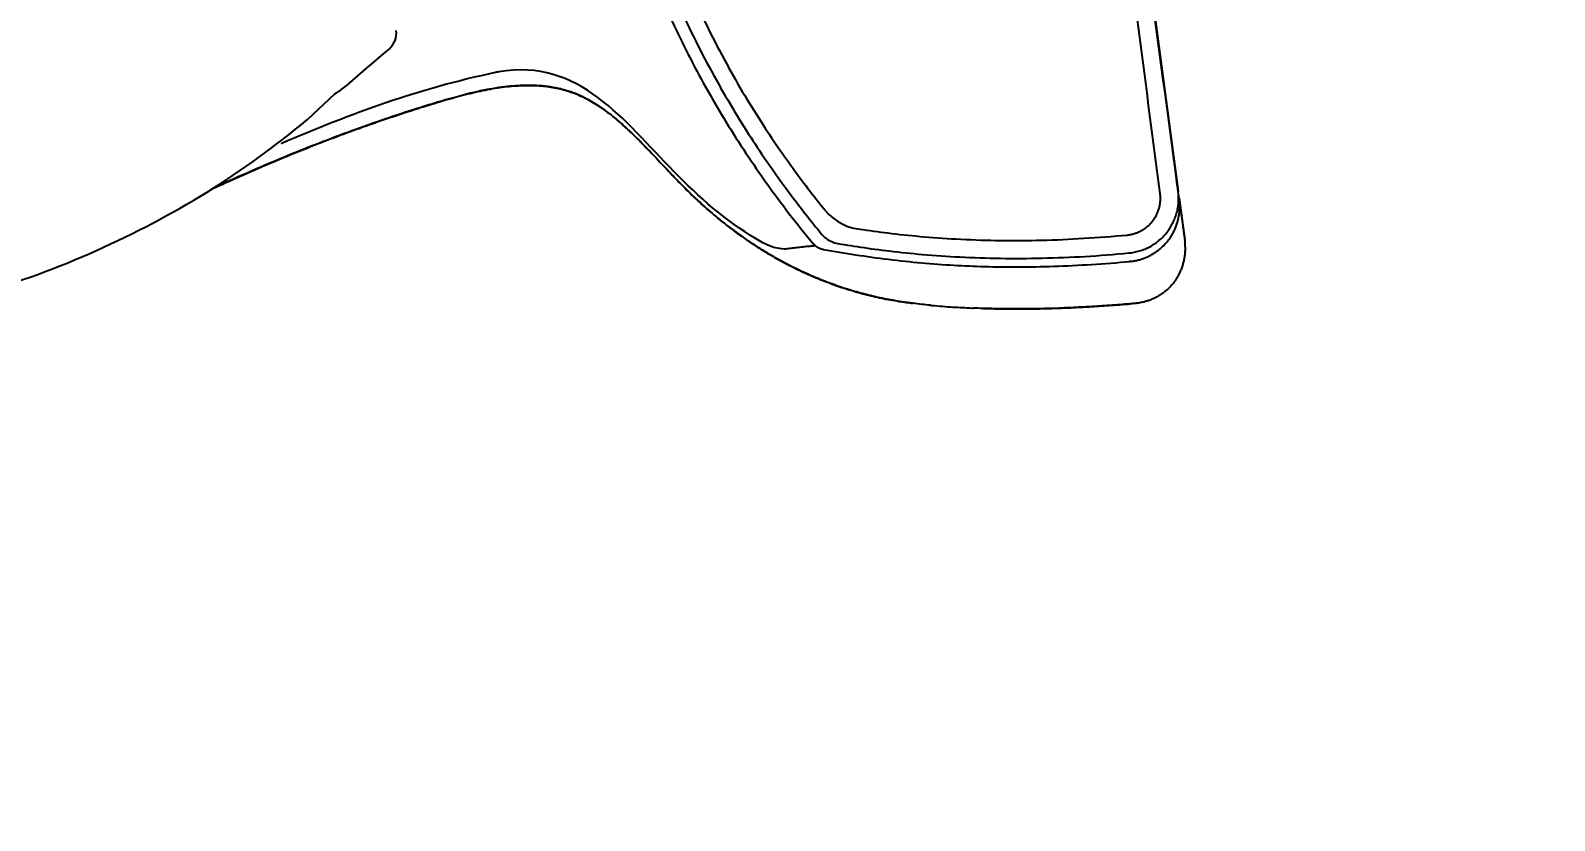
# Model space of a CAD drawing. Header units: inches. Extents: x 49 to 4147, y 45 to 8713.
# Drawn here: x 1701.47 to 1722.27, y 364.14 to 374.93 of the extents above; entities that cross this region are included whole.
import ezdxf

# ---------------------------------------------------------------- set-up
doc = ezdxf.new("R2010")
doc.units = ezdxf.units.IN
doc.header["$LTSCALE"] = 10
doc.header["$MEASUREMENT"] = 0
doc.layers.add('app-u5', color=7, linetype='Continuous')
doc.layers.add('dim-u5', color=7, linetype='Continuous')
doc.layers.get('0').off()
doc.styles.get("Standard").update_dxf_attribs({"font": 'arial.ttf'})
doc.dimstyles.get("Standard").update_dxf_attribs({"dimtxt": 12, "dimasz": 12, "dimexe": 0.18, "dimexo": 0.0625, "dimgap": 0.09, "dimtad": 0, "dimtih": 1, "dimtoh": 1, "dimdec": 3, "dimzin": 0, "dimdsep": 46, "dimlunit": 4, "dimtxsty": 'Standard', "dimcen": 0.09, "dimadec": 0, "dimazin": 0, "dimtfac": 1, "dimtdec": 3, "dimtofl": 0, "dimtmove": 0, "dimatfit": 3, "dimfxl": 1, "dimtolj": 1, "dimtzin": 0, "dimarcsym": 0})

# ---------------------------------------------------------------- blocks, each defined once
blk = doc.blocks.new('*D195')
at = {"layer": 'Defpoints', "color": 0, "transparency": 16777216}
for p in [(1716.979, 482.252), (1838.569, 138.385), (1758.682, 128.955)]:
    blk.add_point(p, dxfattribs=at)
at = {"layer": 'dim-u5', "color": 0, "lineweight": -2, "transparency": 16777216}
for p, q in [((1717.041, 482.259), (1797.045, 491.703)), ((1798.273, 479.765), (1816.027, 329.356)), ((1837.162, 150.302), (1819.408, 300.71)), ((1758.744, 128.962), (1838.748, 138.406))]:
    blk.add_line(p, q, dxfattribs=at)
at = {"layer": 'dim-u5', "color": 0, "transparency": 16777216}
for points in [[(1800.259, 479.999), (1796.287, 479.53), (1796.866, 491.682)], [(1839.148, 150.536), (1835.176, 150.067), (1838.569, 138.385)]]:
    blk.add_solid(points, dxfattribs=at)
at = {"layer": 'dim-u5', "color": 0, "transparency": 16777216, "insert": (1817.717, 315.033), "char_height": 12, "attachment_point": 5}
blk.add_mtext('\\A1;29\'-7{\\H1.000000x;\\S3/4;}"', dxfattribs=at)
blk = doc.blocks.new('A$C528554C7')
at = {"ltscale": 4}
for p, q in [((1.659, 18.261), (1.659, 18.273)), ((0.88, 17.506), (0.88, 18.081)), ((0.88, 1.442), (0.88, 17.409)), ((12.527, 14.864), (12.113, 14.568)), ((12.01, 14.517), (11.972, 14.495)), ((11.529, 14.208), (11.412, 14.133)), ((11.647, 14.286), (11.529, 14.208)), ((11.412, 14.133), (11.298, 14.059))]:
    blk.add_line(p, q, dxfattribs=at)
for centre, radius, start, end in [((5.334, 16.979), 0.585, 43.6597, 60.5714), ((5.067, 16.635), 0.739, 32.3199, 78.5465)]:
    blk.add_arc(centre, radius, start, end, dxfattribs=at)
for points, knots in [([(1.079, 18.611), (1.084, 18.616), (1.088, 18.621), (1.093, 18.626), (1.105, 18.639), (1.118, 18.651), (1.131, 18.663), (1.144, 18.674), (1.158, 18.686), (1.172, 18.696), (1.186, 18.707), (1.2, 18.717), (1.215, 18.727), (1.229, 18.737), (1.244, 18.746), (1.26, 18.755), (1.275, 18.763), (1.291, 18.772), (1.307, 18.779), (1.322, 18.787), (1.339, 18.794), (1.355, 18.8), (1.371, 18.807), (1.388, 18.812), (1.405, 18.818), (1.422, 18.823), (1.439, 18.828), (1.456, 18.832), (1.473, 18.836), (1.49, 18.84), (1.508, 18.842), (1.525, 18.845), (1.543, 18.847), (1.56, 18.849), (1.578, 18.85), (1.595, 18.851), (1.613, 18.852), (1.631, 18.852), (1.649, 18.852), (1.666, 18.851)], [0, 0, 0, 0, 1, 1, 1, 2, 2, 2, 3, 3, 3, 4, 4, 4, 5, 5, 5, 6, 6, 6, 7, 7, 7, 8, 8, 8, 9, 9, 9, 10, 10, 10, 11, 11, 11, 12, 12, 12, 13, 13, 13, 13]), ([(1.666, 18.851), (1.67, 18.851), (1.674, 18.851), (1.677, 18.85), (1.681, 18.85), (1.685, 18.85), (1.688, 18.85), (1.692, 18.85), (1.696, 18.849), (1.699, 18.849)], [0, 0, 0, 0, 1, 1, 1, 2, 2, 2, 3, 3, 3, 3]), ([(2.5, 18.796), (2.42, 18.802), (2.34, 18.809), (2.26, 18.815), (2.17, 18.821), (2.08, 18.827), (1.99, 18.833), (1.893, 18.839), (1.796, 18.844), (1.699, 18.849)], [0, 0, 0, 0, 1, 1, 1, 2, 2, 2, 3, 3, 3, 3]), ([(1.705, 18.849), (1.797, 18.844), (1.89, 18.839), (1.981, 18.834), (2.071, 18.828), (2.159, 18.822), (2.248, 18.816), (2.306, 18.811), (2.363, 18.807), (2.421, 18.802), (2.447, 18.8), (2.473, 18.798), (2.5, 18.796)], [0, 0, 0, 0, 1, 1, 1, 2, 2, 2, 3, 3, 3, 4, 4, 4, 4]), ([(3.741, 18.642), (3.656, 18.656), (3.571, 18.669), (3.485, 18.682), (3.381, 18.697), (3.277, 18.711), (3.172, 18.725), (3.063, 18.738), (2.953, 18.752), (2.843, 18.763), (2.728, 18.775), (2.614, 18.786), (2.5, 18.796)], [0, 0, 0, 0, 1, 1, 1, 2, 2, 2, 3, 3, 3, 4, 4, 4, 4]), ([(2.5, 18.796), (2.678, 18.781), (2.856, 18.763), (3.033, 18.742), (3.188, 18.724), (3.342, 18.703), (3.495, 18.68), (3.577, 18.668), (3.659, 18.655), (3.741, 18.642)], [0, 0, 0, 0, 1, 1, 1, 2, 2, 2, 3, 3, 3, 3]), ([(1.079, 18.611), (1.078, 18.61), (1.077, 18.609), (1.076, 18.608), (1.064, 18.594), (1.051, 18.58), (1.04, 18.566), (1.029, 18.551), (1.018, 18.536), (1.008, 18.521), (0.997, 18.506), (0.987, 18.49), (0.978, 18.474), (0.969, 18.458), (0.961, 18.442), (0.953, 18.425), (0.945, 18.408), (0.937, 18.391), (0.931, 18.374), (0.924, 18.357), (0.918, 18.339), (0.913, 18.322), (0.907, 18.304), (0.903, 18.286), (0.899, 18.268), (0.895, 18.25), (0.891, 18.232), (0.888, 18.213), (0.886, 18.196), (0.884, 18.177), (0.882, 18.159), (0.881, 18.14), (0.88, 18.122), (0.88, 18.103)], [0, 0, 0, 0, 1, 1, 1, 2, 2, 2, 3, 3, 3, 4, 4, 4, 5, 5, 5, 6, 6, 6, 7, 7, 7, 8, 8, 8, 9, 9, 9, 10, 10, 10, 11, 11, 11, 11]), ([(4.443, 18.504), (4.435, 18.506), (4.428, 18.508), (4.421, 18.509), (4.371, 18.521), (4.322, 18.531), (4.273, 18.542), (4.227, 18.552), (4.182, 18.561), (4.136, 18.57), (4.094, 18.578), (4.051, 18.586), (4.009, 18.594), (3.966, 18.602), (3.924, 18.61), (3.882, 18.618), (3.876, 18.619), (3.869, 18.62), (3.863, 18.621)], [0, 0, 0, 0, 1, 1, 1, 2, 2, 2, 3, 3, 3, 4, 4, 4, 5, 5, 5, 6, 6, 6, 6]), ([(4.443, 18.504), (4.48, 18.496), (4.517, 18.487), (4.553, 18.478), (4.593, 18.468), (4.633, 18.458), (4.673, 18.447)], [0, 0, 0, 0, 1, 1, 1, 2, 2, 2, 2]), ([(4.673, 18.447), (4.721, 18.434), (4.77, 18.421), (4.818, 18.406), (4.896, 18.384), (4.973, 18.359), (5.05, 18.333), (5.12, 18.309), (5.19, 18.283), (5.259, 18.256), (5.329, 18.228), (5.397, 18.199), (5.465, 18.169), (5.534, 18.138), (5.602, 18.105), (5.67, 18.071), (5.738, 18.036), (5.806, 18), (5.873, 17.962), (5.939, 17.925), (6.005, 17.885), (6.071, 17.844), (6.135, 17.804), (6.199, 17.761), (6.262, 17.719), (6.326, 17.674), (6.389, 17.628), (6.45, 17.581), (6.515, 17.533), (6.577, 17.482), (6.639, 17.43), (6.703, 17.378), (6.765, 17.324), (6.825, 17.268), (6.887, 17.213), (6.947, 17.155), (7.005, 17.096), (7.065, 17.037), (7.124, 16.975), (7.182, 16.913), (7.241, 16.848), (7.299, 16.783), (7.355, 16.716), (7.414, 16.646), (7.471, 16.574), (7.527, 16.502)], [0, 0, 0, 0, 1, 1, 1, 2, 2, 2, 3, 3, 3, 4, 4, 4, 5, 5, 5, 6, 6, 6, 7, 7, 7, 8, 8, 8, 9, 9, 9, 10, 10, 10, 11, 11, 11, 12, 12, 12, 13, 13, 13, 14, 14, 14, 15, 15, 15, 15]), ([(7.527, 16.502), (7.472, 16.574), (7.415, 16.644), (7.356, 16.714), (7.299, 16.782), (7.241, 16.848), (7.181, 16.913), (7.124, 16.976), (7.065, 17.037), (7.005, 17.096), (6.947, 17.154), (6.888, 17.211), (6.828, 17.266), (6.769, 17.32), (6.709, 17.372), (6.648, 17.424), (6.589, 17.473), (6.528, 17.522), (6.466, 17.57), (6.405, 17.616), (6.344, 17.661), (6.281, 17.705), (6.219, 17.748), (6.156, 17.791), (6.091, 17.831), (6.028, 17.871), (5.964, 17.91), (5.898, 17.948), (5.834, 17.984), (5.77, 18.019), (5.704, 18.053), (5.64, 18.087), (5.575, 18.118), (5.509, 18.148), (5.442, 18.179), (5.375, 18.209), (5.306, 18.237), (5.234, 18.266), (5.161, 18.294), (5.088, 18.32), (5.01, 18.347), (4.931, 18.373), (4.852, 18.396), (4.793, 18.414), (4.733, 18.431), (4.673, 18.447)], [0, 0, 0, 0, 1, 1, 1, 2, 2, 2, 3, 3, 3, 4, 4, 4, 5, 5, 5, 6, 6, 6, 7, 7, 7, 8, 8, 8, 9, 9, 9, 10, 10, 10, 11, 11, 11, 12, 12, 12, 13, 13, 13, 14, 14, 14, 15, 15, 15, 15]), ([(1.659, 18.273), (1.642, 18.274), (1.624, 18.274), (1.607, 18.274), (1.589, 18.273), (1.572, 18.272), (1.554, 18.27), (1.537, 18.268), (1.52, 18.266), (1.503, 18.263), (1.486, 18.26), (1.469, 18.257), (1.451, 18.253), (1.434, 18.249), (1.418, 18.244), (1.401, 18.239), (1.384, 18.233), (1.368, 18.227), (1.352, 18.221), (1.336, 18.214), (1.32, 18.207), (1.304, 18.199), (1.288, 18.192), (1.273, 18.184), (1.257, 18.175), (1.242, 18.166), (1.227, 18.157), (1.213, 18.147), (1.198, 18.138), (1.184, 18.127), (1.17, 18.117), (1.156, 18.106), (1.143, 18.095), (1.13, 18.083), (1.117, 18.071), (1.105, 18.059), (1.092, 18.047), (1.08, 18.034), (1.068, 18.021), (1.057, 18.008), (1.046, 17.994), (1.035, 17.98), (1.025, 17.967), (1.014, 17.952), (1.004, 17.938), (0.995, 17.923), (0.986, 17.908), (0.977, 17.893), (0.969, 17.877), (0.96, 17.862), (0.953, 17.846), (0.946, 17.83), (0.939, 17.814), (0.932, 17.797), (0.926, 17.781), (0.92, 17.765), (0.914, 17.748), (0.91, 17.731), (0.905, 17.714), (0.9, 17.698), (0.897, 17.68), (0.893, 17.663), (0.89, 17.645), (0.888, 17.628), (0.885, 17.611), (0.883, 17.593), (0.882, 17.576), (0.881, 17.558), (0.88, 17.541), (0.88, 17.523)], [0, 0, 0, 0, 1, 1, 1, 2, 2, 2, 3, 3, 3, 4, 4, 4, 5, 5, 5, 6, 6, 6, 7, 7, 7, 8, 8, 8, 9, 9, 9, 10, 10, 10, 11, 11, 11, 12, 12, 12, 13, 13, 13, 14, 14, 14, 15, 15, 15, 16, 16, 16, 17, 17, 17, 18, 18, 18, 19, 19, 19, 20, 20, 20, 21, 21, 21, 22, 22, 22, 23, 23, 23, 23]), ([(1.659, 18.157), (1.634, 18.159), (1.609, 18.158), (1.584, 18.157), (1.559, 18.155), (1.534, 18.153), (1.509, 18.148), (1.484, 18.145), (1.459, 18.139), (1.435, 18.133), (1.411, 18.126), (1.387, 18.119), (1.363, 18.11), (1.34, 18.101), (1.317, 18.091), (1.294, 18.08), (1.272, 18.068), (1.25, 18.056), (1.229, 18.042), (1.207, 18.029), (1.187, 18.015), (1.167, 17.999), (1.148, 17.983), (1.128, 17.967), (1.11, 17.95), (1.092, 17.932), (1.075, 17.914), (1.059, 17.895), (1.042, 17.875), (1.027, 17.855), (1.013, 17.834), (0.998, 17.814), (0.985, 17.793), (0.973, 17.77), (0.961, 17.749), (0.95, 17.726), (0.94, 17.703), (0.93, 17.68), (0.921, 17.656), (0.914, 17.632), (0.907, 17.608), (0.9, 17.584), (0.895, 17.559), (0.89, 17.534), (0.887, 17.509), (0.884, 17.485), (0.882, 17.46), (0.88, 17.434), (0.88, 17.409)], [0, 0, 0, 0, 1, 1, 1, 2, 2, 2, 3, 3, 3, 4, 4, 4, 5, 5, 5, 6, 6, 6, 7, 7, 7, 8, 8, 8, 9, 9, 9, 10, 10, 10, 11, 11, 11, 12, 12, 12, 13, 13, 13, 14, 14, 14, 15, 15, 15, 16, 16, 16, 16]), ([(0.88, 18.081), (0.88, 18.083), (0.88, 18.086), (0.88, 18.088), (0.88, 18.091), (0.88, 18.093), (0.88, 18.096), (0.88, 18.098), (0.88, 18.101), (0.88, 18.103)], [0, 0, 0, 0, 1, 1, 1, 2, 2, 2, 3, 3, 3, 3]), ([(0.88, 17.523), (0.88, 17.527), (0.88, 17.531), (0.88, 17.535), (0.88, 17.539), (0.88, 17.543), (0.88, 17.547), (0.88, 17.552), (0.88, 17.556), (0.88, 17.56), (0.88, 17.564), (0.88, 17.569), (0.88, 17.573), (0.88, 17.578), (0.88, 17.582), (0.88, 17.587), (0.88, 17.592), (0.88, 17.597), (0.88, 17.602), (0.88, 17.607), (0.88, 17.612), (0.88, 17.618), (0.88, 17.623), (0.88, 17.629), (0.88, 17.635), (0.88, 17.64), (0.88, 17.646), (0.88, 17.652), (0.88, 17.658), (0.88, 17.665), (0.88, 17.671), (0.88, 17.678), (0.88, 17.685), (0.88, 17.691), (0.88, 17.699), (0.88, 17.705), (0.88, 17.713), (0.88, 17.721), (0.88, 17.728), (0.88, 17.736), (0.88, 17.744), (0.88, 17.752), (0.88, 17.76), (0.88, 17.769), (0.88, 17.778), (0.88, 17.786), (0.88, 17.796), (0.88, 17.805), (0.88, 17.814), (0.88, 17.824), (0.88, 17.834), (0.88, 17.844), (0.88, 17.854), (0.88, 17.865), (0.88, 17.875), (0.88, 17.886), (0.88, 17.897), (0.88, 17.908), (0.88, 17.92), (0.88, 17.931), (0.88, 17.943), (0.88, 17.954), (0.88, 17.967), (0.88, 17.979), (0.88, 17.991), (0.88, 18.004), (0.88, 18.016), (0.88, 18.028), (0.88, 18.039), (0.88, 18.052), (0.88, 18.062), (0.88, 18.073), (0.88, 18.08), (0.88, 18.084), (0.88, 18.087), (0.88, 18.098), (0.88, 18.1), (0.88, 18.103), (0.88, 18.103)], [0, 0, 0, 0, 1, 1, 1, 2, 2, 2, 3, 3, 3, 4, 4, 4, 5, 5, 5, 6, 6, 6, 7, 7, 7, 8, 8, 8, 9, 9, 9, 10, 10, 10, 11, 11, 11, 12, 12, 12, 13, 13, 13, 14, 14, 14, 15, 15, 15, 16, 16, 16, 17, 17, 17, 18, 18, 18, 19, 19, 19, 20, 20, 20, 21, 21, 21, 22, 22, 22, 23, 23, 23, 24, 24, 24, 25, 25, 25, 26, 26, 26, 26]), ([(5.785, 17.555), (5.644, 17.601), (5.501, 17.645), (5.358, 17.686), (5.214, 17.729), (5.069, 17.769), (4.924, 17.806), (4.776, 17.845), (4.628, 17.881), (4.48, 17.915), (4.337, 17.947), (4.194, 17.977), (4.05, 18.005), (3.912, 18.032), (3.773, 18.056), (3.633, 18.079), (3.485, 18.103), (3.337, 18.125), (3.188, 18.144), (3.025, 18.166), (2.863, 18.184), (2.7, 18.2), (2.528, 18.218), (2.356, 18.232), (2.184, 18.244), (2.009, 18.257), (1.834, 18.266), (1.659, 18.273)], [0, 0, 0, 0, 1, 1, 1, 2, 2, 2, 3, 3, 3, 4, 4, 4, 5, 5, 5, 6, 6, 6, 7, 7, 7, 8, 8, 8, 9, 9, 9, 9]), ([(5.622, 17.489), (5.508, 17.525), (5.394, 17.559), (5.28, 17.592), (5.151, 17.629), (5.023, 17.664), (4.893, 17.697), (4.747, 17.735), (4.6, 17.77), (4.452, 17.803), (4.286, 17.84), (4.12, 17.874), (3.952, 17.905), (3.771, 17.939), (3.589, 17.969), (3.407, 17.996), (3.219, 18.024), (3.031, 18.048), (2.842, 18.069), (2.649, 18.09), (2.454, 18.109), (2.26, 18.123), (2.06, 18.138), (1.86, 18.149), (1.659, 18.157)], [0, 0, 0, 0, 1, 1, 1, 2, 2, 2, 3, 3, 3, 4, 4, 4, 5, 5, 5, 6, 6, 6, 7, 7, 7, 8, 8, 8, 8]), ([(0.88, 18.069), (0.88, 18.069), (0.88, 18.069), (0.88, 18.069), (0.88, 18.073), (0.88, 18.077), (0.88, 18.081)], [0, 0, 0, 0, 1, 1, 1, 2, 2, 2, 2]), ([(0.88, 17.969), (0.88, 17.98), (0.88, 17.991), (0.88, 18.003), (0.88, 18.014), (0.88, 18.025), (0.88, 18.035)], [0, 0, 0, 0, 1, 1, 1, 2, 2, 2, 2]), ([(1.648, 17.911), (1.632, 17.911), (1.615, 17.911), (1.598, 17.91), (1.582, 17.909), (1.565, 17.907), (1.548, 17.904), (1.532, 17.901), (1.515, 17.898), (1.499, 17.894), (1.483, 17.889), (1.467, 17.884), (1.451, 17.878), (1.436, 17.872), (1.42, 17.865), (1.405, 17.858), (1.39, 17.85), (1.376, 17.842), (1.361, 17.833), (1.347, 17.824), (1.334, 17.814), (1.32, 17.804), (1.307, 17.793), (1.294, 17.783), (1.282, 17.77), (1.27, 17.759), (1.259, 17.747), (1.248, 17.734), (1.237, 17.721), (1.227, 17.708), (1.217, 17.694), (1.207, 17.68), (1.199, 17.666), (1.19, 17.651), (1.182, 17.637), (1.175, 17.621), (1.169, 17.606), (1.162, 17.591), (1.156, 17.575), (1.151, 17.559), (1.146, 17.543), (1.142, 17.527), (1.138, 17.51), (1.135, 17.493), (1.132, 17.477), (1.131, 17.46), (1.129, 17.444), (1.128, 17.427), (1.128, 17.41)], [0, 0, 0, 0, 1, 1, 1, 2, 2, 2, 3, 3, 3, 4, 4, 4, 5, 5, 5, 6, 6, 6, 7, 7, 7, 8, 8, 8, 9, 9, 9, 10, 10, 10, 11, 11, 11, 12, 12, 12, 13, 13, 13, 14, 14, 14, 15, 15, 15, 16, 16, 16, 16]), ([(5.214, 17.359), (5.088, 17.395), (4.961, 17.429), (4.834, 17.463), (4.689, 17.5), (4.545, 17.534), (4.399, 17.566), (4.236, 17.603), (4.072, 17.636), (3.907, 17.666), (3.729, 17.7), (3.55, 17.729), (3.371, 17.755), (3.186, 17.782), (3.001, 17.806), (2.815, 17.826), (2.624, 17.847), (2.433, 17.864), (2.241, 17.877), (2.044, 17.892), (1.846, 17.903), (1.648, 17.911)], [0, 0, 0, 0, 1, 1, 1, 2, 2, 2, 3, 3, 3, 4, 4, 4, 5, 5, 5, 6, 6, 6, 7, 7, 7, 7]), ([(0.88, 17.506), (0.88, 17.495), (0.88, 17.485), (0.88, 17.474), (0.88, 17.463), (0.88, 17.452), (0.88, 17.442), (0.88, 17.431), (0.88, 17.42), (0.88, 17.409)], [0, 0, 0, 0, 1, 1, 1, 2, 2, 2, 3, 3, 3, 3]), ([(5.919, 17.449), (5.917, 17.454), (5.914, 17.459), (5.91, 17.463), (5.907, 17.468), (5.904, 17.471), (5.901, 17.475), (5.898, 17.479), (5.894, 17.483), (5.891, 17.487), (5.888, 17.49), (5.885, 17.493), (5.882, 17.496), (5.878, 17.5), (5.875, 17.502), (5.872, 17.506), (5.869, 17.509), (5.865, 17.511), (5.862, 17.514), (5.858, 17.516), (5.855, 17.519), (5.851, 17.522), (5.848, 17.524), (5.844, 17.527), (5.84, 17.529), (5.836, 17.532), (5.832, 17.534), (5.828, 17.536), (5.824, 17.538), (5.82, 17.54), (5.815, 17.543), (5.81, 17.545), (5.806, 17.547), (5.801, 17.549), (5.796, 17.551), (5.79, 17.553), (5.785, 17.555)], [0, 0, 0, 0, 1, 1, 1, 2, 2, 2, 3, 3, 3, 4, 4, 4, 5, 5, 5, 6, 6, 6, 7, 7, 7, 8, 8, 8, 9, 9, 9, 10, 10, 10, 11, 11, 11, 12, 12, 12, 12]), ([(5.881, 17.494), (5.902, 17.493), (5.923, 17.492), (5.943, 17.491), (5.965, 17.49), (5.987, 17.489), (6.009, 17.488), (6.033, 17.487), (6.058, 17.487), (6.082, 17.486), (6.11, 17.486), (6.137, 17.485), (6.164, 17.485), (6.19, 17.484), (6.217, 17.484), (6.243, 17.484), (6.266, 17.483), (6.29, 17.483), (6.313, 17.482)], [0, 0, 0, 0, 1, 1, 1, 2, 2, 2, 3, 3, 3, 4, 4, 4, 5, 5, 5, 6, 6, 6, 6]), ([(6.297, 17.482), (6.442, 17.466), (6.567, 17.382), (6.673, 17.29), (7.052, 16.997), (7.379, 16.617), (7.663, 16.235), (8.251, 15.456), (8.739, 14.522), (9.855, 14.566)], [0, 0, 0, 0, 1, 1, 1, 2, 2, 2, 3, 3, 3, 3]), ([(0.88, 17.409), (0.88, 17.393), (0.88, 17.378), (0.88, 17.362), (0.88, 17.307), (0.88, 17.253), (0.88, 17.199)], [0, 0, 0, 0, 1, 1, 1, 2, 2, 2, 2]), ([(0.88, 17.409), (0.88, 16.484), (0.88, 15.56), (0.88, 14.634), (0.88, 13.786), (0.88, 12.938), (0.88, 12.09), (0.88, 11.201), (0.88, 10.313), (0.88, 9.426)], [0, 0, 0, 0, 1, 1, 1, 2, 2, 2, 3, 3, 3, 3]), ([(1.128, 17.41), (1.125, 16.485), (1.122, 15.56), (1.118, 14.635), (1.114, 13.787), (1.11, 12.939), (1.107, 12.091), (1.103, 11.202), (1.101, 10.314), (1.101, 9.426)], [0, 0, 0, 0, 1, 1, 1, 2, 2, 2, 3, 3, 3, 3]), ([(7.945, 9.426), (7.945, 9.629), (7.942, 9.832), (7.935, 10.035), (7.928, 10.233), (7.918, 10.432), (7.905, 10.63), (7.891, 10.824), (7.875, 11.018), (7.855, 11.211), (7.835, 11.401), (7.812, 11.59), (7.786, 11.778), (7.76, 11.964), (7.73, 12.149), (7.697, 12.333), (7.665, 12.515), (7.629, 12.696), (7.59, 12.877), (7.552, 13.055), (7.51, 13.232), (7.465, 13.408), (7.42, 13.583), (7.372, 13.756), (7.321, 13.929), (7.27, 14.101), (7.215, 14.272), (7.157, 14.442), (7.1, 14.61), (7.04, 14.777), (6.976, 14.943), (6.915, 15.103), (6.851, 15.261), (6.784, 15.418), (6.721, 15.566), (6.656, 15.713), (6.588, 15.859), (6.527, 15.989), (6.464, 16.119), (6.399, 16.247), (6.341, 16.361), (6.282, 16.474), (6.221, 16.587), (6.167, 16.687), (6.111, 16.788), (6.054, 16.887), (6.003, 16.976), (5.952, 17.065), (5.899, 17.152), (5.852, 17.23), (5.805, 17.307), (5.757, 17.384)], [0, 0, 0, 0, 1, 1, 1, 2, 2, 2, 3, 3, 3, 4, 4, 4, 5, 5, 5, 6, 6, 6, 7, 7, 7, 8, 8, 8, 9, 9, 9, 10, 10, 10, 11, 11, 11, 12, 12, 12, 13, 13, 13, 14, 14, 14, 15, 15, 15, 16, 16, 16, 17, 17, 17, 17]), ([(8.12, 9.426), (8.12, 9.628), (8.116, 9.83), (8.11, 10.032), (8.103, 10.227), (8.094, 10.422), (8.081, 10.617), (8.068, 10.805), (8.052, 10.994), (8.033, 11.182), (8.015, 11.365), (7.993, 11.547), (7.968, 11.729), (7.944, 11.907), (7.917, 12.085), (7.887, 12.261), (7.857, 12.435), (7.825, 12.608), (7.789, 12.779), (7.754, 12.949), (7.716, 13.117), (7.675, 13.284), (7.635, 13.449), (7.592, 13.613), (7.546, 13.776), (7.5, 13.938), (7.452, 14.099), (7.4, 14.259), (7.349, 14.418), (7.296, 14.577), (7.239, 14.734), (7.183, 14.89), (7.124, 15.046), (7.062, 15.2), (7, 15.353), (6.936, 15.507), (6.869, 15.658), (6.801, 15.811), (6.731, 15.962), (6.658, 16.112), (6.585, 16.264), (6.509, 16.413), (6.431, 16.561), (6.351, 16.711), (6.269, 16.86), (6.185, 17.006), (6.099, 17.156), (6.011, 17.303), (5.919, 17.449)], [0, 0, 0, 0, 1, 1, 1, 2, 2, 2, 3, 3, 3, 4, 4, 4, 5, 5, 5, 6, 6, 6, 7, 7, 7, 8, 8, 8, 9, 9, 9, 10, 10, 10, 11, 11, 11, 12, 12, 12, 13, 13, 13, 14, 14, 14, 15, 15, 15, 16, 16, 16, 16]), ([(7.725, 9.426), (7.725, 9.627), (7.722, 9.827), (7.715, 10.028), (7.708, 10.223), (7.698, 10.42), (7.685, 10.616), (7.672, 10.807), (7.655, 10.998), (7.635, 11.189), (7.615, 11.375), (7.592, 11.562), (7.566, 11.748), (7.54, 11.93), (7.511, 12.113), (7.478, 12.295), (7.446, 12.474), (7.41, 12.652), (7.371, 12.83), (7.333, 13.005), (7.291, 13.18), (7.246, 13.353), (7.202, 13.525), (7.154, 13.695), (7.103, 13.865), (7.052, 14.034), (6.998, 14.202), (6.941, 14.369), (6.884, 14.534), (6.824, 14.698), (6.761, 14.862), (6.701, 15.018), (6.637, 15.174), (6.571, 15.329), (6.508, 15.474), (6.443, 15.617), (6.376, 15.76), (6.315, 15.888), (6.252, 16.016), (6.188, 16.142), (6.13, 16.254), (6.072, 16.365), (6.012, 16.475), (5.958, 16.574), (5.902, 16.672), (5.846, 16.77), (5.795, 16.857), (5.744, 16.943), (5.691, 17.03)], [0, 0, 0, 0, 1, 1, 1, 2, 2, 2, 3, 3, 3, 4, 4, 4, 5, 5, 5, 6, 6, 6, 7, 7, 7, 8, 8, 8, 9, 9, 9, 10, 10, 10, 11, 11, 11, 12, 12, 12, 13, 13, 13, 14, 14, 14, 15, 15, 15, 16, 16, 16, 16]), ([(19.03, 16.768), (17.878, 16.744), (16.727, 16.586), (15.622, 16.256), (15.076, 16.092), (14.539, 15.897), (14.019, 15.665), (13.503, 15.435), (13.006, 15.163), (12.527, 14.864)], [0, 0, 0, 0, 1, 1, 1, 2, 2, 2, 3, 3, 3, 3]), ([(7.527, 16.502), (7.532, 16.496), (7.536, 16.49), (7.541, 16.484), (7.556, 16.463), (7.572, 16.442), (7.587, 16.422), (7.595, 16.412), (7.603, 16.401), (7.611, 16.391), (7.629, 16.367), (7.647, 16.342), (7.665, 16.318), (7.674, 16.306), (7.682, 16.294), (7.69, 16.283), (7.701, 16.268), (7.711, 16.254), (7.722, 16.239)], [0, 0, 0, 0, 1, 1, 1, 2, 2, 2, 3, 3, 3, 4, 4, 4, 5, 5, 5, 6, 6, 6, 6]), ([(8.107, 15.713), (8.047, 15.791), (7.989, 15.87), (7.931, 15.949), (7.867, 16.038), (7.803, 16.127), (7.739, 16.216), (7.669, 16.312), (7.599, 16.408), (7.527, 16.502)], [0, 0, 0, 0, 1, 1, 1, 2, 2, 2, 3, 3, 3, 3]), ([(7.989, 15.871), (7.991, 15.868), (7.993, 15.865), (7.995, 15.862), (8, 15.856), (8.004, 15.849), (8.009, 15.843), (8.023, 15.825), (8.036, 15.807), (8.05, 15.788), (8.051, 15.786), (8.053, 15.784), (8.054, 15.782), (8.072, 15.759), (8.089, 15.736), (8.107, 15.713)], [0, 0, 0, 0, 1, 1, 1, 2, 2, 2, 3, 3, 3, 4, 4, 4, 5, 5, 5, 5]), ([(10.213, 14.798), (10.166, 14.794), (10.12, 14.79), (10.073, 14.787), (10.027, 14.784), (9.982, 14.782), (9.936, 14.781), (9.892, 14.78), (9.848, 14.779), (9.804, 14.78), (9.762, 14.78), (9.72, 14.782), (9.678, 14.784), (9.638, 14.786), (9.598, 14.79), (9.557, 14.794), (9.519, 14.797), (9.481, 14.802), (9.443, 14.808), (9.406, 14.813), (9.369, 14.819), (9.333, 14.827), (9.298, 14.834), (9.263, 14.842), (9.229, 14.851), (9.195, 14.86), (9.162, 14.87), (9.129, 14.881), (9.098, 14.891), (9.066, 14.902), (9.035, 14.915), (9.005, 14.927), (8.975, 14.941), (8.945, 14.954), (8.916, 14.968), (8.887, 14.983), (8.859, 14.999), (8.83, 15.015), (8.802, 15.032), (8.775, 15.05), (8.746, 15.068), (8.718, 15.088), (8.691, 15.107), (8.663, 15.128), (8.635, 15.15), (8.608, 15.173), (8.579, 15.196), (8.551, 15.221), (8.524, 15.246), (8.495, 15.272), (8.467, 15.299), (8.44, 15.326), (8.411, 15.354), (8.384, 15.384), (8.356, 15.414), (8.328, 15.445), (8.3, 15.476), (8.272, 15.508), (8.244, 15.542), (8.216, 15.575), (8.188, 15.61), (8.161, 15.644), (8.134, 15.678), (8.107, 15.713)], [0, 0, 0, 0, 1, 1, 1, 2, 2, 2, 3, 3, 3, 4, 4, 4, 5, 5, 5, 6, 6, 6, 7, 7, 7, 8, 8, 8, 9, 9, 9, 10, 10, 10, 11, 11, 11, 12, 12, 12, 13, 13, 13, 14, 14, 14, 15, 15, 15, 16, 16, 16, 17, 17, 17, 18, 18, 18, 19, 19, 19, 20, 20, 20, 21, 21, 21, 21]), ([(8.111, 15.708), (8.15, 15.657), (8.189, 15.608), (8.23, 15.56), (8.266, 15.515), (8.303, 15.472), (8.342, 15.429), (8.375, 15.393), (8.41, 15.356), (8.445, 15.321), (8.475, 15.29), (8.507, 15.26), (8.539, 15.231), (8.562, 15.211), (8.586, 15.191), (8.609, 15.171), (8.615, 15.166), (8.622, 15.161), (8.628, 15.156), (8.655, 15.134), (8.683, 15.113), (8.711, 15.093), (8.737, 15.074), (8.764, 15.056), (8.791, 15.039), (8.816, 15.024), (8.842, 15.009), (8.868, 14.993), (8.894, 14.98), (8.92, 14.966), (8.947, 14.953), (8.974, 14.941), (9.002, 14.928), (9.03, 14.917), (9.059, 14.905), (9.089, 14.894), (9.118, 14.884), (9.149, 14.874), (9.181, 14.864), (9.213, 14.855), (9.246, 14.846), (9.28, 14.838), (9.314, 14.831), (9.352, 14.822), (9.389, 14.816), (9.427, 14.81), (9.469, 14.803), (9.511, 14.798), (9.553, 14.794), (9.599, 14.789), (9.645, 14.785), (9.691, 14.783), (9.743, 14.78), (9.794, 14.779), (9.845, 14.779), (9.902, 14.779), (9.96, 14.78), (10.018, 14.784), (10.083, 14.787), (10.148, 14.791), (10.213, 14.798)], [0, 0, 0, 0, 1, 1, 1, 2, 2, 2, 3, 3, 3, 4, 4, 4, 5, 5, 5, 6, 6, 6, 7, 7, 7, 8, 8, 8, 9, 9, 9, 10, 10, 10, 11, 11, 11, 12, 12, 12, 13, 13, 13, 14, 14, 14, 15, 15, 15, 16, 16, 16, 17, 17, 17, 18, 18, 18, 19, 19, 19, 20, 20, 20, 20]), ([(13.928, 15.624), (13.856, 15.603), (13.784, 15.581), (13.712, 15.56), (13.568, 15.517), (13.425, 15.476), (13.281, 15.435), (13.144, 15.396), (13.007, 15.359), (12.87, 15.322), (12.739, 15.288), (12.608, 15.254), (12.477, 15.222), (12.353, 15.191), (12.228, 15.161), (12.104, 15.134), (11.986, 15.107), (11.868, 15.081), (11.749, 15.056), (11.637, 15.032), (11.525, 15.009), (11.413, 14.988), (11.306, 14.967), (11.199, 14.947), (11.092, 14.928), (10.99, 14.909), (10.888, 14.892), (10.786, 14.875), (10.688, 14.859), (10.591, 14.844), (10.492, 14.831), (10.399, 14.818), (10.306, 14.807), (10.213, 14.798)], [3.52149, 3.52149, 3.52149, 3.52149, 4, 4, 4, 5, 5, 5, 6, 6, 6, 7, 7, 7, 8, 8, 8, 9, 9, 9, 10, 10, 10, 11, 11, 11, 12, 12, 12, 13, 13, 13, 14, 14, 14, 14]), ([(10.213, 14.797), (10.302, 14.806), (10.39, 14.817), (10.479, 14.829), (10.578, 14.842), (10.678, 14.857), (10.777, 14.873), (10.889, 14.891), (11, 14.91), (11.111, 14.93), (11.234, 14.953), (11.358, 14.976), (11.481, 15.001), (11.618, 15.028), (11.756, 15.056), (11.893, 15.086), (12.047, 15.119), (12.201, 15.155), (12.355, 15.192), (12.53, 15.233), (12.703, 15.278), (12.876, 15.323), (13.069, 15.374), (13.262, 15.428), (13.453, 15.483), (13.61, 15.528), (13.766, 15.575), (13.922, 15.622)], [0, 0, 0, 0, 1, 1, 1, 2, 2, 2, 3, 3, 3, 4, 4, 4, 5, 5, 5, 6, 6, 6, 7, 7, 7, 8, 8, 8, 8.854589, 8.854589, 8.854589, 8.854589])]:
    blk.add_open_spline(points, degree=3, knots=knots, dxfattribs=at)
for points in [[(3.741, 18.642), (3.782, 18.635), (3.822, 18.628), (3.863, 18.621)], [(0.88, 17.523), (0.88, 17.517), (0.88, 17.512), (0.88, 17.506)], [(9.907, 14.57), (10.945, 14.645), (11.944, 14.868), (12.93, 15.145)], [(9.855, 14.566), (9.872, 14.567), (9.89, 14.568), (9.907, 14.57)], [(12.113, 14.568), (12.078, 14.552), (12.043, 14.535), (12.01, 14.517)], [(11.972, 14.495), (11.861, 14.43), (11.754, 14.357), (11.647, 14.286)], [(11.298, 14.059), (11.217, 14.006), (11.168, 13.917), (11.168, 13.82)]]:
    blk.add_open_spline(points, degree=3, dxfattribs=at)
at = {"linetype": 'Continuous', "lineweight": 0, "flags": 2}
for tag, p in [('MODELNUMBER', (0, 9.419)), ('TRADENAME', (0, 9.416)), ('PRODUCT', (0, 9.412)), ('MATERIAL', (0, 9.409))]:
    blk.add_attdef(tag, p, '', height=0.003, dxfattribs=at)

msp = doc.modelspace()

# ---------------------------------------------------------------- block references
at = {"layer": 'app-u5', "rotation": 187.6174617029585}
msp.add_blockref('A$C528554C7', (1715.70129, 390.109), dxfattribs=at)

# ---------------------------------------------------------------- dimensions: what is measured, and where the dimension line sits
at = {"layer": 'dim-u5'}
dim = msp.add_aligned_dim(p1=(1716.97935, 482.25209), p2=(1758.68202, 128.95485), distance=80.44138, dimstyle='Standard', dxfattribs=at)
dim.commit()
dim.dimension.update_dxf_attribs({"geometry": '*D195', "text_midpoint": (1817.71746, 315.03318)})

doc.saveas('drawing.dxf')
